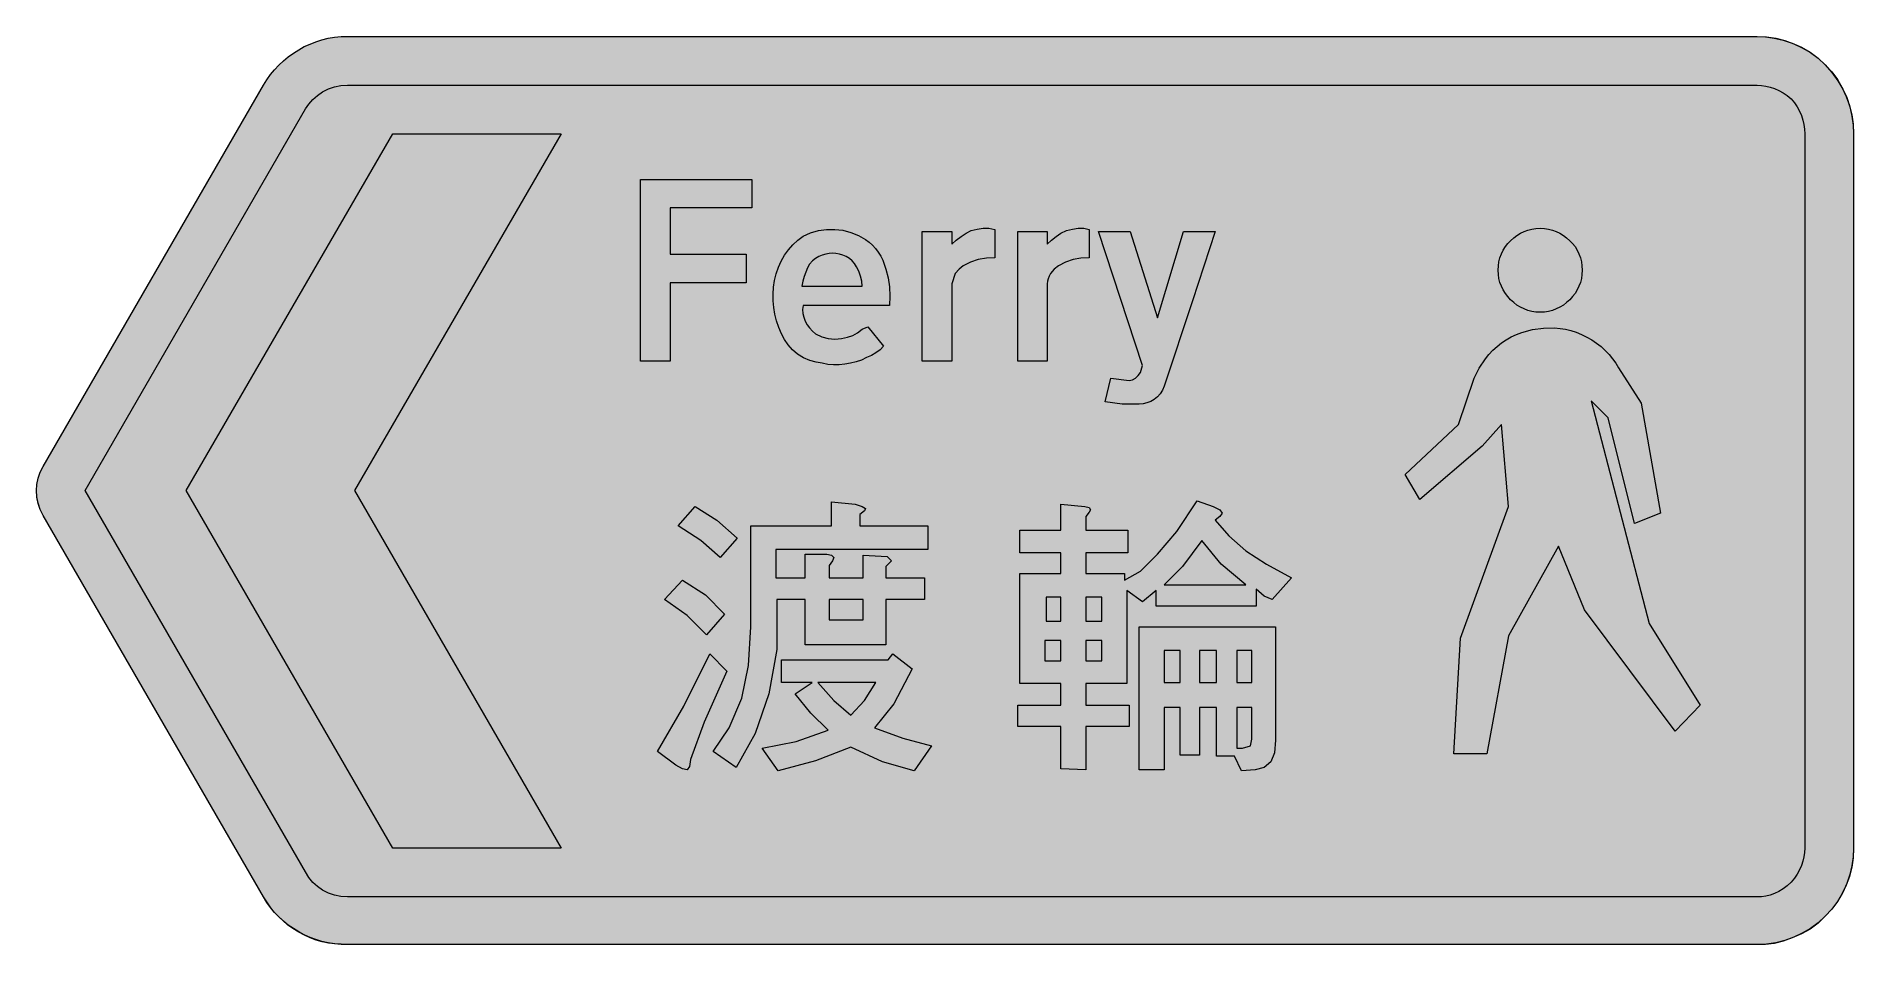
# Model space of a CAD drawing. Header units: metres. Extents: x 45 to 525, y 13 to 253.
import ezdxf

# ---------------------------------------------------------------- set-up
doc = ezdxf.new("R2010")
doc.units = ezdxf.units.M
for name, color, linetype, true_color in [('FILL_BLUE_0000FF', 7, 'Continuous', 0x0000ff), ('FILL_WHITE_FFFFFF', 7, 'Continuous', 0xffffff), ('STROKE_BLUE_0000FF', 7, 'Continuous', 0x0000ff)]:
    doc.layers.add(name, color=color, linetype=linetype, true_color=true_color)

msp = doc.modelspace()

# ---------------------------------------------------------------- hatches: boundary and pattern name
at = {"layer": 'FILL_BLUE_0000FF', "true_color": 0x0000ff}
h = msp.add_hatch(color=7, dxfattribs=at)
h.dxf.hatch_style = 1
h.paths.add_polyline_path([(500.19, 240.18), (501.34, 240.01), (502.5, 239.73), (503.66, 239.34), (504.81, 238.83), (505.93, 238.21), (507.01, 237.48), (508.05, 236.64), (508.89, 235.6), (509.62, 234.51), (510.24, 233.38), (510.75, 232.21), (511.14, 231.02), (511.42, 229.81), (511.59, 228.58), (511.65, 227.34), (511.65, 38.64), (511.59, 37.5), (511.42, 36.35), (511.14, 35.19), (510.75, 34.03), (510.24, 32.88), (509.62, 31.76), (508.89, 30.68), (508.05, 29.64), (507.01, 28.7), (505.93, 27.89), (504.81, 27.22), (503.66, 26.68), (502.5, 26.26), (501.34, 25.97), (500.19, 25.8), (499.05, 25.74), (126.75, 25.74), (125, 25.85), (123.34, 26.19), (121.73, 26.75), (120.15, 27.54), (118.81, 28.5), (117.56, 29.6), (116.48, 30.87), (115.65, 32.34), (57.45, 133.14), (115.65, 233.94), (116.48, 235.23), (117.56, 236.41), (118.81, 237.48), (120.15, 238.44), (121.73, 239.23), (123.34, 239.79), (125, 240.13), (126.75, 240.24), (499.05, 240.24), (500.19, 240.18)])
at = {"layer": 'FILL_WHITE_FFFFFF', "true_color": 0xffffff}
h = msp.add_hatch(color=7, dxfattribs=at)
h.dxf.hatch_style = 1
h.paths.add_polyline_path([(499.05, 253.14), (501.3, 253.03), (503.59, 252.69), (505.93, 252.13), (508.35, 251.34), (510.76, 250.28), (513.04, 248.94), (515.14, 247.37), (517.05, 245.64), (518.78, 243.56), (520.35, 241.4), (521.69, 239.19), (522.75, 236.94), (523.54, 234.47), (524.1, 232.03), (524.44, 229.64), (524.55, 227.34), (524.55, 38.64), (524.44, 36.34), (524.1, 33.99), (523.54, 31.64), (522.75, 29.34), (521.69, 26.93), (520.35, 24.65), (518.78, 22.55), (517.05, 20.64), (515.14, 18.78), (513.04, 17.23), (510.76, 15.96), (508.35, 14.94), (505.93, 14.03), (503.59, 13.48), (501.3, 13.21), (499.05, 13.14), (126.75, 13.14), (123.38, 13.32), (121.72, 13.55), (120.07, 13.89), (118.46, 14.34), (116.88, 14.91), (115.34, 15.61), (113.85, 16.44), (112.33, 17.38), (110.92, 18.4), (109.62, 19.49), (108.41, 20.64), (107.31, 21.85), (106.3, 23.11), (104.55, 25.74), (46.35, 126.54), (45.56, 128.12), (45, 129.73), (44.66, 131.39), (44.55, 133.14), (44.66, 134.76), (45, 136.4), (45.56, 137.99), (46.35, 139.44), (104.55, 240.24), (105.44, 241.67), (106.41, 243.03), (107.47, 244.33), (108.61, 245.55), (109.82, 246.69), (111.1, 247.75), (112.44, 248.73), (113.85, 249.61), (115.31, 250.41), (116.83, 251.11), (118.39, 251.72), (119.99, 252.22), (121.63, 252.62), (123.31, 252.91), (125.02, 253.08), (126.75, 253.14), (499.05, 253.14)])
h = msp.add_hatch(color=7, dxfattribs=at)
h.dxf.hatch_style = 1
h.paths.add_polyline_path([(138.75, 38.64), (84.15, 133.14), (138.75, 227.34), (183.15, 227.34), (128.55, 133.14), (183.15, 38.64), (138.75, 38.64)])
h = msp.add_hatch(color=7, dxfattribs=at)
h.dxf.hatch_style = 1
h.paths.add_polyline_path([(211.95, 167.34), (204.15, 167.34), (204.15, 215.34), (233.55, 215.34), (233.55, 207.84), (211.95, 207.84), (211.95, 195.54), (232.05, 195.54), (232.05, 188.04), (211.95, 188.04), (211.95, 167.34)])
h = msp.add_hatch(color=7, dxfattribs=at)
h.dxf.hatch_style = 1
h.paths.add_polyline_path([(248.85, 167.49), (247.17, 168.17), (245.55, 169.14), (244.26, 170.32), (243.11, 171.61), (242.13, 173.02), (241.35, 174.54), (240.63, 176.24), (240.06, 177.97), (239.62, 179.71), (239.32, 181.48), (239.17, 183.26), (239.16, 185.04), (239.28, 186.84), (239.55, 188.64), (239.97, 190.41), (240.55, 192.11), (241.29, 193.74), (242.17, 195.28), (243.2, 196.72), (244.36, 198.05), (245.64, 199.26), (247.05, 200.34), (249.03, 201.21), (251.1, 201.8), (253.25, 202.11), (255.41, 202.14), (257.56, 201.89), (259.66, 201.35), (261.67, 200.54), (263.55, 199.44), (264.52, 198.72), (265.41, 197.93), (266.21, 197.05), (266.92, 196.1), (267.56, 195.08), (268.11, 194), (268.95, 191.64), (269.51, 189.34), (269.85, 186.95), (269.96, 184.51), (269.85, 182.04), (247.05, 182.04), (246.93, 180.96), (247.01, 179.94), (247.26, 178.92), (247.65, 177.84), (248.16, 176.94), (248.77, 176.08), (249.51, 175.27), (250.35, 174.54), (251.98, 173.76), (253.69, 173.26), (255.45, 173.11), (256.35, 173.17), (257.25, 173.34), (258.77, 173.63), (260.17, 174.09), (261.47, 174.77), (262.65, 175.74), (264.15, 176.34), (268.35, 171.24), (267.39, 170.35), (266.32, 169.51), (265.14, 168.79), (263.85, 168.24), (262.47, 167.62), (261.05, 167.12), (259.59, 166.74), (258.11, 166.48), (256.62, 166.34), (255.12, 166.34), (253.62, 166.47), (252.15, 166.74), (250.53, 167.03), (248.85, 167.49)])
h.paths.add_polyline_path([(262.54, 188.49), (262.24, 189.8), (261.76, 191.06), (261.15, 192.24), (260.64, 193.08), (260.02, 193.81), (259.29, 194.43), (258.45, 194.94), (257.55, 195.33), (256.65, 195.61), (255.75, 195.78), (254.85, 195.84), (253.95, 195.78), (253.05, 195.61), (252.15, 195.33), (251.25, 194.94), (250.36, 194.43), (249.52, 193.78), (248.8, 192.96), (248.25, 191.94), (247.39, 189.65), (247.03, 188.44), (246.75, 187.14), (262.65, 187.14), (262.54, 188.49)], flags=16)
h = msp.add_hatch(color=7, dxfattribs=at)
h.dxf.hatch_style = 1
h.paths.add_polyline_path([(287.53, 199.31), (288.79, 200.26), (290.1, 201.11), (291.45, 201.84), (293.02, 202.22), (294.6, 202.44), (296.17, 202.43), (297.75, 202.14), (297.75, 194.64), (295.51, 194.52), (293.32, 194.15), (291.25, 193.5), (289.35, 192.54), (288.3, 191.6), (287.25, 190.44), (286.35, 187.74), (286.35, 167.34), (278.55, 167.34), (278.55, 201.54), (286.35, 201.54), (286.35, 198.24), (287.53, 199.31)])
h = msp.add_hatch(color=7, dxfattribs=at)
h.dxf.hatch_style = 1
h.paths.add_polyline_path([(312.68, 199.31), (313.87, 200.26), (315.18, 201.11), (316.65, 201.84), (318.22, 202.22), (319.76, 202.44), (321.25, 202.43), (322.65, 202.14), (322.65, 194.64), (320.46, 194.52), (318.37, 194.15), (316.41, 193.5), (314.55, 192.54), (313.39, 191.6), (312.45, 190.44), (312.06, 189.76), (311.77, 189.09), (311.61, 188.41), (311.55, 187.74), (311.55, 167.34), (303.75, 167.34), (303.75, 201.54), (311.55, 201.54), (311.55, 198.24), (312.68, 199.31)])
h = msp.add_hatch(color=7, dxfattribs=at)
h.dxf.hatch_style = 1
h.paths.add_polyline_path([(430.71, 192.46), (430.87, 193.57), (431.14, 194.65), (431.51, 195.69), (431.98, 196.67), (432.55, 197.58), (433.21, 198.41), (433.95, 199.14), (434.77, 199.88), (435.63, 200.54), (436.55, 201.11), (437.51, 201.58), (438.52, 201.95), (439.56, 202.22), (440.64, 202.38), (441.75, 202.44), (442.86, 202.38), (443.94, 202.22), (444.98, 201.95), (445.99, 201.58), (446.95, 201.11), (447.87, 200.54), (448.73, 199.88), (449.55, 199.14), (450.29, 198.41), (450.95, 197.58), (451.52, 196.67), (451.99, 195.69), (452.36, 194.65), (452.63, 193.57), (452.79, 192.46), (452.85, 191.34), (452.79, 190.23), (452.63, 189.15), (452.36, 188.11), (451.99, 187.1), (451.52, 186.14), (450.95, 185.22), (450.29, 184.36), (449.55, 183.54), (448.73, 182.8), (447.87, 182.14), (446.95, 181.57), (445.99, 181.1), (444.98, 180.73), (443.94, 180.46), (442.86, 180.3), (441.75, 180.24), (440.64, 180.3), (439.56, 180.46), (438.52, 180.73), (437.51, 181.1), (436.55, 181.57), (435.63, 182.14), (434.77, 182.8), (433.95, 183.54), (433.21, 184.36), (432.55, 185.22), (431.98, 186.14), (431.51, 187.1), (431.14, 188.11), (430.87, 189.15), (430.71, 190.23), (430.65, 191.34), (430.71, 192.46)])
h = msp.add_hatch(color=7, dxfattribs=at)
h.dxf.hatch_style = 1
h.paths.add_polyline_path([(336.75, 166.14), (325.05, 201.54), (333.45, 201.54), (340.65, 178.74), (347.55, 201.54), (355.95, 201.54), (349.95, 183.24), (342.45, 160.74), (342.02, 159.67), (341.42, 158.72), (340.68, 157.9), (339.82, 157.21), (338.89, 156.67), (337.89, 156.27), (336.87, 156.02), (335.85, 155.94), (331.35, 155.94), (326.85, 156.54), (328.35, 162.84), (333.15, 162.24), (334.04, 162.4), (334.87, 162.84), (335.6, 163.51), (336.15, 164.34), (336.75, 166.14)])
h = msp.add_hatch(color=7, dxfattribs=at)
h.dxf.hatch_style = 1
h.paths.add_polyline_path([(418.95, 63.54), (420.75, 94.14), (433.35, 128.94), (431.55, 150.54), (426.45, 144.84), (409.95, 130.74), (406.05, 137.34), (420.15, 150.54), (424.35, 162.84), (425.64, 165.47), (427.27, 167.94), (428.22, 169.09), (429.24, 170.18), (430.35, 171.2), (431.55, 172.14), (432.81, 172.98), (434.13, 173.72), (435.48, 174.35), (436.87, 174.88), (439.73, 175.64), (442.65, 176.04), (445.57, 176.09), (447.02, 175.97), (448.46, 175.74), (449.89, 175.4), (451.3, 174.94), (452.69, 174.36), (454.05, 173.64), (455.37, 172.91), (456.63, 172.08), (457.82, 171.16), (458.92, 170.15), (459.95, 169.08), (460.88, 167.94), (461.72, 166.76), (462.45, 165.54), (468.45, 156.24), (473.55, 127.14), (466.65, 124.44), (459.75, 152.34), (455.25, 156.84), (470.55, 98.04), (484.05, 76.44), (477.45, 69.54), (453.45, 101.64), (446.55, 118.44), (433.35, 94.74), (427.65, 63.54), (418.95, 63.54)])
h = msp.add_hatch(color=7, dxfattribs=at)
h.dxf.hatch_style = 1
h.paths.add_polyline_path([(254.55, 130.14), (260.85, 129.54), (262.65, 128.94), (263.55, 128.34), (263.25, 127.74), (262.05, 126.84), (262.05, 123.84), (280.05, 123.84), (280.05, 117.54), (239.85, 117.54), (239.85, 110.04), (247.65, 110.04), (247.65, 116.34), (253.35, 116.34), (254.55, 116.04), (255.15, 115.44), (254.85, 114.54), (253.95, 113.34), (253.95, 110.04), (262.95, 110.04), (262.95, 116.04), (269.25, 115.74), (270.45, 114.54), (268.95, 113.04), (268.95, 110.04), (279.15, 110.04), (279.15, 104.34), (268.95, 104.34), (268.95, 92.34), (247.65, 92.34), (247.65, 104.34), (240.15, 104.34), (240.15, 91.14), (238.05, 79.44), (234.45, 68.94), (229.35, 59.94), (223.35, 64.14), (227.55, 70.44), (230.85, 78.24), (232.65, 86.94), (233.25, 97.14), (233.25, 123.84), (254.55, 123.84), (254.55, 130.14)])
h.paths.add_polyline_path([(262.95, 104.34), (253.95, 104.34), (253.95, 98.94), (262.95, 98.94), (262.95, 104.34)], flags=16)
h = msp.add_hatch(color=7, dxfattribs=at)
h.dxf.hatch_style = 1
h.paths.add_polyline_path([(321.75, 126.24), (321.75, 122.64), (332.85, 122.64), (332.85, 116.64), (321.75, 116.64), (321.75, 111.24), (331.95, 111.24), (331.95, 109.44), (336.15, 111.84), (340.65, 116.34), (345.75, 122.34), (351.15, 130.44), (355.35, 128.94), (357.15, 128.04), (357.75, 127.14), (357.15, 126.24), (355.95, 125.34), (359.55, 121.14), (364.05, 117.24), (369.45, 113.64), (376.05, 110.04), (370.95, 104.34), (368.85, 105.24), (366.75, 107.04), (366.75, 102.54), (340.35, 102.54), (340.35, 106.74), (336.75, 103.74), (332.55, 106.74), (332.55, 82.14), (321.75, 82.14), (321.75, 76.44), (333.15, 76.44), (333.15, 70.74), (321.75, 70.74), (321.75, 59.34), (315.15, 59.64), (315.15, 70.74), (303.75, 70.74), (303.75, 76.44), (315.15, 76.44), (315.15, 82.14), (304.35, 82.14), (304.35, 111.24), (315.15, 111.24), (315.15, 116.64), (304.35, 116.64), (304.35, 122.64), (315.15, 122.64), (315.15, 129.54), (321.45, 128.94), (322.65, 128.64), (322.95, 128.04), (322.65, 127.44), (321.75, 126.24)])
h.paths.add_polyline_path([(315.15, 93.54), (310.95, 93.54), (310.95, 88.14), (315.15, 88.14), (315.15, 93.54)], flags=16)
h.paths.add_polyline_path([(325.95, 88.14), (325.95, 93.54), (321.75, 93.54), (321.75, 88.14), (325.95, 88.14)], flags=16)
h.paths.add_polyline_path([(311.25, 98.64), (315.15, 98.64), (315.15, 104.94), (311.25, 104.94), (311.25, 98.64)], flags=16)
h.paths.add_polyline_path([(321.75, 104.94), (321.75, 98.64), (325.95, 98.64), (325.95, 104.94), (321.75, 104.94)], flags=16)
h.paths.add_polyline_path([(352.35, 119.94), (347.25, 113.04), (342.45, 108.24), (364.05, 108.24), (357.45, 113.64), (352.35, 119.94)], flags=16)
h = msp.add_hatch(color=7, dxfattribs=at)
h.dxf.hatch_style = 1
h.paths.add_polyline_path([(224.25, 125.34), (229.65, 120.54), (225.15, 115.44), (220.05, 119.94), (214.05, 123.84), (218.55, 128.94), (224.25, 125.34)])
h = msp.add_hatch(color=7, dxfattribs=at)
h.dxf.hatch_style = 1
h.paths.add_polyline_path([(221.25, 105.54), (226.35, 100.44), (221.55, 95.04), (216.45, 100.14), (210.45, 104.34), (215.25, 109.44), (221.25, 105.54)])
h = msp.add_hatch(color=7, dxfattribs=at)
h.dxf.hatch_style = 1
h.paths.add_polyline_path([(370.65, 61.44), (368.85, 59.94), (366.45, 59.34), (362.85, 59.04), (361.05, 62.94), (356.25, 62.94), (356.25, 75.84), (351.75, 75.84), (351.75, 63.24), (346.65, 63.24), (346.65, 75.84), (342.45, 75.84), (342.45, 59.34), (335.85, 59.34), (335.85, 97.14), (371.85, 97.14), (371.85, 67.14), (371.55, 63.84), (370.65, 61.44)])
h.paths.add_polyline_path([(365.55, 82.44), (365.55, 90.84), (361.65, 90.84), (361.65, 82.44), (365.55, 82.44)], flags=16)
h.paths.add_polyline_path([(342.45, 82.44), (346.65, 82.44), (346.65, 90.84), (342.45, 90.84), (342.45, 82.44)], flags=16)
h.paths.add_polyline_path([(351.75, 90.84), (351.75, 82.44), (356.25, 82.44), (356.25, 90.84), (351.75, 90.84)], flags=16)
h.paths.add_polyline_path([(365.25, 65.64), (365.55, 67.44), (365.55, 75.84), (361.65, 75.84), (361.65, 65.04), (363.15, 65.04), (365.25, 65.64)], flags=16)
h = msp.add_hatch(color=7, dxfattribs=at)
h.dxf.hatch_style = 1
h.paths.add_polyline_path([(215.55, 76.14), (222.45, 89.94), (226.95, 85.44), (220.95, 71.94), (217.35, 62.04), (217.05, 60.24), (216.45, 59.34), (215.25, 59.64), (213.45, 60.54), (208.65, 64.14), (215.55, 76.14)])
h = msp.add_hatch(color=7, dxfattribs=at)
h.dxf.hatch_style = 1
h.paths.add_polyline_path([(270.75, 89.94), (275.85, 86.04), (271.05, 76.74), (265.95, 70.44), (273.45, 67.74), (280.95, 65.64), (276.45, 59.04), (268.05, 61.44), (259.65, 65.34), (250.35, 61.74), (240.45, 59.04), (236.25, 65.04), (245.25, 66.84), (253.65, 69.84), (249.15, 74.34), (244.95, 79.44), (249.45, 82.44), (241.35, 82.44), (241.35, 88.44), (269.55, 88.44), (270.75, 89.94)])
h.paths.add_polyline_path([(259.65, 73.74), (263.25, 77.64), (266.25, 82.44), (250.95, 82.44), (255.15, 77.64), (259.65, 73.74)], flags=16)

# ---------------------------------------------------------------- linework, layer by layer
at = {"layer": 'FILL_BLUE_0000FF', "lineweight": 0, "true_color": 0x0000ff}
msp.add_lwpolyline([(500.19, 240.18), (501.34, 240.01), (502.5, 239.73), (503.66, 239.34), (504.81, 238.83), (505.93, 238.21), (507.01, 237.48), (508.05, 236.64), (508.89, 235.6), (509.62, 234.51), (510.24, 233.38), (510.75, 232.21), (511.14, 231.02), (511.42, 229.81), (511.59, 228.58), (511.65, 227.34), (511.65, 38.64), (511.59, 37.5), (511.42, 36.35), (511.14, 35.19), (510.75, 34.03), (510.24, 32.88), (509.62, 31.76), (508.89, 30.68), (508.05, 29.64), (507.01, 28.7), (505.93, 27.89), (504.81, 27.22), (503.66, 26.68), (502.5, 26.26), (501.34, 25.97), (500.19, 25.8), (499.05, 25.74), (126.75, 25.74), (125, 25.85), (123.34, 26.19), (121.73, 26.75), (120.15, 27.54), (118.81, 28.5), (117.56, 29.6), (116.48, 30.87), (115.65, 32.34), (57.45, 133.14), (115.65, 233.94), (116.48, 235.23), (117.56, 236.41), (118.81, 237.48), (120.15, 238.44), (121.73, 239.23), (123.34, 239.79), (125, 240.13), (126.75, 240.24), (499.05, 240.24)], close=True, dxfattribs=at)
at = {"layer": 'FILL_WHITE_FFFFFF', "lineweight": 0, "true_color": 0xffffff}
for points in [[(499.05, 253.14), (501.3, 253.03), (503.59, 252.69), (505.93, 252.13), (508.35, 251.34), (510.76, 250.28), (513.04, 248.94), (515.14, 247.37), (517.05, 245.64), (518.78, 243.56), (520.35, 241.4), (521.69, 239.19), (522.75, 236.94), (523.54, 234.47), (524.1, 232.03), (524.44, 229.64), (524.55, 227.34), (524.55, 38.64), (524.44, 36.34), (524.1, 33.99), (523.54, 31.64), (522.75, 29.34), (521.69, 26.93), (520.35, 24.65), (518.78, 22.55), (517.05, 20.64), (515.14, 18.78), (513.04, 17.23), (510.76, 15.96), (508.35, 14.94), (505.93, 14.03), (503.59, 13.48), (501.3, 13.21), (499.05, 13.14), (126.75, 13.14), (123.38, 13.32), (121.72, 13.55), (120.07, 13.89), (118.46, 14.34), (116.88, 14.91), (115.34, 15.61), (113.85, 16.44), (112.33, 17.38), (110.92, 18.4), (109.62, 19.49), (108.41, 20.64), (107.31, 21.85), (106.3, 23.11), (104.55, 25.74), (46.35, 126.54), (45.56, 128.12), (45, 129.73), (44.66, 131.39), (44.55, 133.14), (44.66, 134.76), (45, 136.4), (45.56, 137.99), (46.35, 139.44), (104.55, 240.24), (105.44, 241.67), (106.41, 243.03), (107.47, 244.33), (108.61, 245.55), (109.82, 246.69), (111.1, 247.75), (112.44, 248.73), (113.85, 249.61), (115.31, 250.41), (116.83, 251.11), (118.39, 251.72), (119.99, 252.22), (121.63, 252.62), (123.31, 252.91), (125.02, 253.08), (126.75, 253.14)], [(211.95, 167.34), (204.15, 167.34), (204.15, 215.34), (233.55, 215.34), (233.55, 207.84), (211.95, 207.84), (211.95, 195.54), (232.05, 195.54), (232.05, 188.04), (211.95, 188.04)], [(248.85, 167.49), (247.17, 168.17), (245.55, 169.14), (244.26, 170.32), (243.11, 171.61), (242.13, 173.02), (241.35, 174.54), (240.63, 176.24), (240.06, 177.97), (239.62, 179.71), (239.32, 181.48), (239.17, 183.26), (239.16, 185.04), (239.28, 186.84), (239.55, 188.64), (239.97, 190.41), (240.55, 192.11), (241.29, 193.74), (242.17, 195.28), (243.2, 196.72), (244.36, 198.05), (245.64, 199.26), (247.05, 200.34), (249.03, 201.21), (251.1, 201.8), (253.25, 202.11), (255.41, 202.14), (257.56, 201.89), (259.66, 201.35), (261.67, 200.54), (263.55, 199.44), (264.52, 198.72), (265.41, 197.93), (266.21, 197.05), (266.92, 196.1), (267.56, 195.08), (268.11, 194), (268.95, 191.64), (269.51, 189.34), (269.85, 186.95), (269.96, 184.51), (269.85, 182.04), (247.05, 182.04), (246.93, 180.96), (247.01, 179.94), (247.26, 178.92), (247.65, 177.84), (248.16, 176.94), (248.77, 176.08), (249.51, 175.27), (250.35, 174.54), (251.98, 173.76), (253.69, 173.26), (255.45, 173.11), (256.35, 173.17), (257.25, 173.34), (258.77, 173.63), (260.17, 174.09), (261.47, 174.77), (262.65, 175.74), (264.15, 176.34), (268.35, 171.24), (267.39, 170.35), (266.32, 169.51), (265.14, 168.79), (263.85, 168.24), (262.47, 167.62), (261.05, 167.12), (259.59, 166.74), (258.11, 166.48), (256.62, 166.34), (255.12, 166.34), (253.62, 166.47), (252.15, 166.74), (250.53, 167.03)], [(287.53, 199.31), (288.79, 200.26), (290.1, 201.11), (291.45, 201.84), (293.02, 202.22), (294.6, 202.44), (296.17, 202.43), (297.75, 202.14), (297.75, 194.64), (295.51, 194.52), (293.32, 194.15), (291.25, 193.5), (289.35, 192.54), (288.3, 191.6), (287.25, 190.44), (286.35, 187.74), (286.35, 167.34), (278.55, 167.34), (278.55, 201.54), (286.35, 201.54), (286.35, 198.24)], [(312.68, 199.31), (313.87, 200.26), (315.18, 201.11), (316.65, 201.84), (318.22, 202.22), (319.76, 202.44), (321.25, 202.43), (322.65, 202.14), (322.65, 194.64), (320.46, 194.52), (318.37, 194.15), (316.41, 193.5), (314.55, 192.54), (313.39, 191.6), (312.45, 190.44), (312.06, 189.76), (311.77, 189.09), (311.61, 188.41), (311.55, 187.74), (311.55, 167.34), (303.75, 167.34), (303.75, 201.54), (311.55, 201.54), (311.55, 198.24)], [(430.71, 192.46), (430.87, 193.57), (431.14, 194.65), (431.51, 195.69), (431.98, 196.67), (432.55, 197.58), (433.21, 198.41), (433.95, 199.14), (434.77, 199.88), (435.63, 200.54), (436.55, 201.11), (437.51, 201.58), (438.52, 201.95), (439.56, 202.22), (440.64, 202.38), (441.75, 202.44), (442.86, 202.38), (443.94, 202.22), (444.98, 201.95), (445.99, 201.58), (446.95, 201.11), (447.87, 200.54), (448.73, 199.88), (449.55, 199.14), (450.29, 198.41), (450.95, 197.58), (451.52, 196.67), (451.99, 195.69), (452.36, 194.65), (452.63, 193.57), (452.79, 192.46), (452.85, 191.34), (452.79, 190.23), (452.63, 189.15), (452.36, 188.11), (451.99, 187.1), (451.52, 186.14), (450.95, 185.22), (450.29, 184.36), (449.55, 183.54), (448.73, 182.8), (447.87, 182.14), (446.95, 181.57), (445.99, 181.1), (444.98, 180.73), (443.94, 180.46), (442.86, 180.3), (441.75, 180.24), (440.64, 180.3), (439.56, 180.46), (438.52, 180.73), (437.51, 181.1), (436.55, 181.57), (435.63, 182.14), (434.77, 182.8), (433.95, 183.54), (433.21, 184.36), (432.55, 185.22), (431.98, 186.14), (431.51, 187.1), (431.14, 188.11), (430.87, 189.15), (430.71, 190.23), (430.65, 191.34)], [(336.75, 166.14), (325.05, 201.54), (333.45, 201.54), (340.65, 178.74), (347.55, 201.54), (355.95, 201.54), (349.95, 183.24), (342.45, 160.74), (342.02, 159.67), (341.42, 158.72), (340.68, 157.9), (339.82, 157.21), (338.89, 156.67), (337.89, 156.27), (336.87, 156.02), (335.85, 155.94), (331.35, 155.94), (326.85, 156.54), (328.35, 162.84), (333.15, 162.24), (334.04, 162.4), (334.87, 162.84), (335.6, 163.51), (336.15, 164.34)], [(262.54, 188.49), (262.24, 189.8), (261.76, 191.06), (261.15, 192.24), (260.64, 193.08), (260.02, 193.81), (259.29, 194.43), (258.45, 194.94), (257.55, 195.33), (256.65, 195.61), (255.75, 195.78), (254.85, 195.84), (253.95, 195.78), (253.05, 195.61), (252.15, 195.33), (251.25, 194.94), (250.36, 194.43), (249.52, 193.78), (248.8, 192.96), (248.25, 191.94), (247.39, 189.65), (247.03, 188.44), (246.75, 187.14), (262.65, 187.14)], [(418.95, 63.54), (420.75, 94.14), (433.35, 128.94), (431.55, 150.54), (426.45, 144.84), (409.95, 130.74), (406.05, 137.34), (420.15, 150.54), (424.35, 162.84), (425.64, 165.47), (427.27, 167.94), (428.22, 169.09), (429.24, 170.18), (430.35, 171.2), (431.55, 172.14), (432.81, 172.98), (434.13, 173.72), (435.48, 174.35), (436.87, 174.88), (439.73, 175.64), (442.65, 176.04), (445.57, 176.09), (447.02, 175.97), (448.46, 175.74), (449.89, 175.4), (451.3, 174.94), (452.69, 174.36), (454.05, 173.64), (455.37, 172.91), (456.63, 172.08), (457.82, 171.16), (458.92, 170.15), (459.95, 169.08), (460.88, 167.94), (461.72, 166.76), (462.45, 165.54), (468.45, 156.24), (473.55, 127.14), (466.65, 124.44), (459.75, 152.34), (455.25, 156.84), (470.55, 98.04), (484.05, 76.44), (477.45, 69.54), (453.45, 101.64), (446.55, 118.44), (433.35, 94.74), (427.65, 63.54)], [(254.55, 130.14), (260.85, 129.54), (262.65, 128.94), (263.55, 128.34), (263.25, 127.74), (262.05, 126.84), (262.05, 123.84), (280.05, 123.84), (280.05, 117.54), (239.85, 117.54), (239.85, 110.04), (247.65, 110.04), (247.65, 116.34), (253.35, 116.34), (254.55, 116.04), (255.15, 115.44), (254.85, 114.54), (253.95, 113.34), (253.95, 110.04), (262.95, 110.04), (262.95, 116.04), (269.25, 115.74), (270.45, 114.54), (268.95, 113.04), (268.95, 110.04), (279.15, 110.04), (279.15, 104.34), (268.95, 104.34), (268.95, 92.34), (247.65, 92.34), (247.65, 104.34), (240.15, 104.34), (240.15, 91.14), (238.05, 79.44), (234.45, 68.94), (229.35, 59.94), (223.35, 64.14), (227.55, 70.44), (230.85, 78.24), (232.65, 86.94), (233.25, 97.14), (233.25, 123.84), (254.55, 123.84)], [(321.75, 126.24), (321.75, 122.64), (332.85, 122.64), (332.85, 116.64), (321.75, 116.64), (321.75, 111.24), (331.95, 111.24), (331.95, 109.44), (336.15, 111.84), (340.65, 116.34), (345.75, 122.34), (351.15, 130.44), (355.35, 128.94), (357.15, 128.04), (357.75, 127.14), (357.15, 126.24), (355.95, 125.34), (359.55, 121.14), (364.05, 117.24), (369.45, 113.64), (376.05, 110.04), (370.95, 104.34), (368.85, 105.24), (366.75, 107.04), (366.75, 102.54), (340.35, 102.54), (340.35, 106.74), (336.75, 103.74), (332.55, 106.74), (332.55, 82.14), (321.75, 82.14), (321.75, 76.44), (333.15, 76.44), (333.15, 70.74), (321.75, 70.74), (321.75, 59.34), (315.15, 59.64), (315.15, 70.74), (303.75, 70.74), (303.75, 76.44), (315.15, 76.44), (315.15, 82.14), (304.35, 82.14), (304.35, 111.24), (315.15, 111.24), (315.15, 116.64), (304.35, 116.64), (304.35, 122.64), (315.15, 122.64), (315.15, 129.54), (321.45, 128.94), (322.65, 128.64), (322.95, 128.04), (322.65, 127.44)], [(224.25, 125.34), (229.65, 120.54), (225.15, 115.44), (220.05, 119.94), (214.05, 123.84), (218.55, 128.94)], [(352.35, 119.94), (347.25, 113.04), (342.45, 108.24), (364.05, 108.24), (357.45, 113.64)], [(221.25, 105.54), (226.35, 100.44), (221.55, 95.04), (216.45, 100.14), (210.45, 104.34), (215.25, 109.44)], [(262.95, 104.34), (253.95, 104.34), (253.95, 98.94), (262.95, 98.94)], [(311.25, 98.64), (315.15, 98.64), (315.15, 104.94), (311.25, 104.94)], [(321.75, 104.94), (321.75, 98.64), (325.95, 98.64), (325.95, 104.94)], [(370.65, 61.44), (368.85, 59.94), (366.45, 59.34), (362.85, 59.04), (361.05, 62.94), (356.25, 62.94), (356.25, 75.84), (351.75, 75.84), (351.75, 63.24), (346.65, 63.24), (346.65, 75.84), (342.45, 75.84), (342.45, 59.34), (335.85, 59.34), (335.85, 97.14), (371.85, 97.14), (371.85, 67.14), (371.55, 63.84)], [(315.15, 93.54), (310.95, 93.54), (310.95, 88.14), (315.15, 88.14)], [(325.95, 88.14), (325.95, 93.54), (321.75, 93.54), (321.75, 88.14)], [(215.55, 76.14), (222.45, 89.94), (226.95, 85.44), (220.95, 71.94), (217.35, 62.04), (217.05, 60.24), (216.45, 59.34), (215.25, 59.64), (213.45, 60.54), (208.65, 64.14)], [(270.75, 89.94), (275.85, 86.04), (271.05, 76.74), (265.95, 70.44), (273.45, 67.74), (280.95, 65.64), (276.45, 59.04), (268.05, 61.44), (259.65, 65.34), (250.35, 61.74), (240.45, 59.04), (236.25, 65.04), (245.25, 66.84), (253.65, 69.84), (249.15, 74.34), (244.95, 79.44), (249.45, 82.44), (241.35, 82.44), (241.35, 88.44), (269.55, 88.44)], [(342.45, 82.44), (346.65, 82.44), (346.65, 90.84), (342.45, 90.84)], [(351.75, 90.84), (351.75, 82.44), (356.25, 82.44), (356.25, 90.84)], [(365.55, 82.44), (365.55, 90.84), (361.65, 90.84), (361.65, 82.44)], [(259.65, 73.74), (263.25, 77.64), (266.25, 82.44), (250.95, 82.44), (255.15, 77.64)], [(365.25, 65.64), (365.55, 67.44), (365.55, 75.84), (361.65, 75.84), (361.65, 65.04), (363.15, 65.04)]]:
    msp.add_lwpolyline(points, close=True, dxfattribs=at)
at = {"layer": 'FILL_WHITE_FFFFFF', "lineweight": 0, "true_color": 0x0000ff}
msp.add_lwpolyline([(138.75, 38.64), (84.15, 133.14), (138.75, 227.34), (183.15, 227.34), (128.55, 133.14), (183.15, 38.64)], close=True, dxfattribs=at)
at = {"layer": 'STROKE_BLUE_0000FF', "lineweight": 0, "true_color": 0x0000ff}
msp.add_lwpolyline([(46.35, 139.44), (104.55, 240.24), (105.44, 241.67), (106.41, 243.03), (107.47, 244.33), (108.61, 245.55), (109.82, 246.69), (111.1, 247.75), (112.44, 248.73), (113.85, 249.61), (115.31, 250.41), (116.83, 251.11), (118.39, 251.72), (119.99, 252.22), (121.63, 252.62), (123.31, 252.91), (125.02, 253.08), (126.75, 253.14), (499.05, 253.14), (501.52, 253.01), (503.97, 252.64), (506.38, 252.03), (508.72, 251.19), (510.99, 250.12), (513.14, 248.84), (515.17, 247.34), (517.05, 245.64), (518.75, 243.76), (520.25, 241.73), (521.53, 239.56), (522.6, 237.28), (523.44, 234.9), (524.05, 232.44), (524.42, 229.91), (524.55, 227.34), (524.55, 38.64), (524.42, 36.08), (524.05, 33.59), (523.44, 31.18), (522.6, 28.85), (521.53, 26.63), (520.25, 24.51), (518.75, 22.51), (517.05, 20.64), (515.17, 18.94), (513.14, 17.44), (510.99, 16.16), (508.72, 15.09), (506.38, 14.25), (503.97, 13.64), (501.52, 13.27), (499.05, 13.14), (126.75, 13.14), (125.02, 13.2), (123.31, 13.36), (121.63, 13.63), (119.99, 14.01), (118.39, 14.49), (116.83, 15.07), (115.31, 15.75), (113.85, 16.51), (112.44, 17.38), (111.1, 18.33), (109.82, 19.36), (108.61, 20.48), (107.47, 21.68), (106.41, 22.96), (105.44, 24.31), (104.55, 25.74), (46.35, 126.54), (45.56, 128.14), (45, 129.78), (44.66, 131.44), (44.55, 133.1), (44.66, 134.75), (45, 136.37), (45.56, 137.94), (46.35, 139.44)], dxfattribs=at)

doc.saveas('drawing.dxf')
